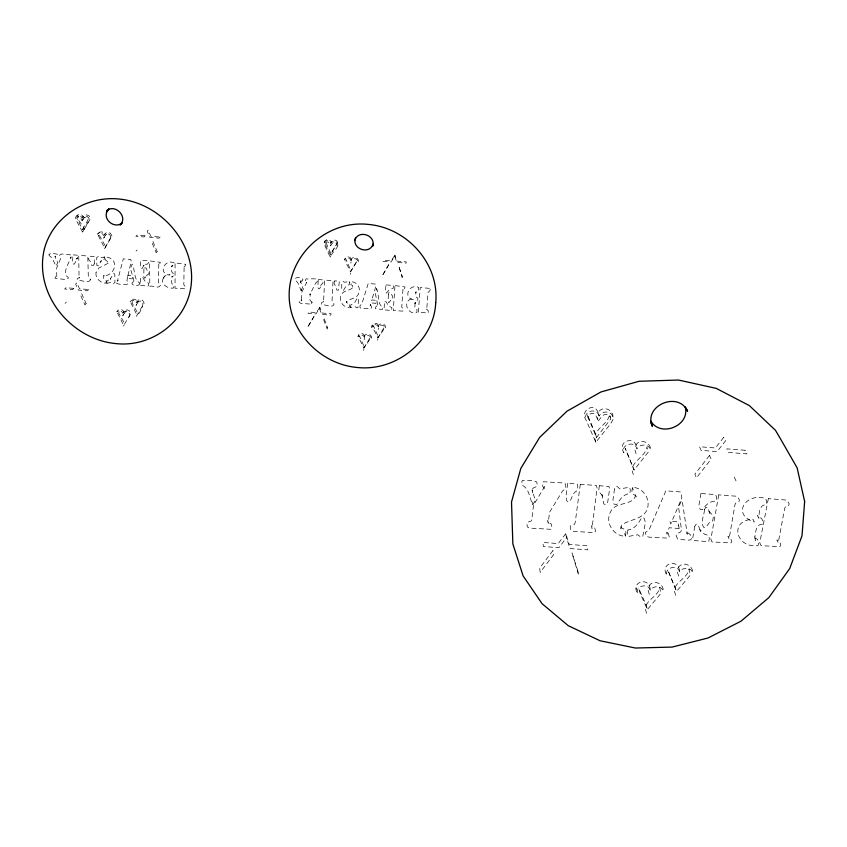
<?xml version="1.0" encoding="UTF-8"?>
<svg xmlns="http://www.w3.org/2000/svg" width="847" height="847" viewBox="0 0 847 847"><rect width="100%" height="100%" fill="white"/><g stroke="black" fill="none" stroke-linecap="round" stroke-linejoin="round"><path stroke-width="0.64" stroke-dasharray="4.24 3.18" d="M349.79 281.649L349.451 284.476L346.01 286.117L343.459 290.405L341.997 290.193C341.606 288.88 341.076 278.716 344.401 282.22L349.79 281.649L349.557 282.517M350.584 307.715L350.923 304.793L354.522 302.845L357.275 298.155L358.63 298.398L357.974 307.683L356.82 307.874L355.401 306.783L350.584 307.715L350.806 306.794M330.743 253.444L325.788 242.083L325.576 244.963L330.341 254.629L336.958 243.714L330.341 254.629M337.762 245.482L337.858 244.899A3.748 3.61 29 0 0 330.722 243.258L330.277 242.306A3.43 3.293 29.9 0 0 323.988 243.841L330.192 257.117C331.505 252.3 341.563 246.35 336.778 240.844C334.607 239.034 331.082 240.474 330.722 243.258M632.455 487.353L631.883 491.144L632.656 493.79L635.843 495.791L636.531 497.168L635.737 494.51C634.234 506.21 615.176 501.075 610.613 511.747C604.684 522.228 613.397 536.257 625.414 536.236L625.965 532.572L625.224 529.788L621.01 527.565L620.184 526.072L620.904 528.835L621.677 524.949C630.115 518.819 645.996 519.455 647.944 506.347C649.321 496.945 642.259 487.533 632.455 487.353L633.228 489.99M394.723 256.27L394.914 255.074L397.042 261.183L406.274 261.914L406.115 263.121L396.851 262.39L394.723 256.27L391.102 261.935L383.066 261.3L383.299 260.093L391.303 260.728L394.914 255.074M377.857 337.879L384.305 327.207L383.193 330.33L377.857 337.879L373.347 328.678L373.432 325.65L378.101 336.46M377.677 340.25L377.921 338.821M378.196 329.525L378.429 328.128M378.387 327.069C378.397 321.627 387.407 323.66 385.332 328.636C385.427 324.994 379.869 323.745 378.387 327.069C377.593 323.586 371.844 323.925 371.812 327.62C370.922 323.279 377.423 321.447 378.63 325.672M372.077 326.233L372.257 325.227M376.449 289.568L376.619 288.689C379.572 294.195 376.661 303.777 382.833 307.345L382.41 309.462L375.454 308.7L375.75 306.868L378.058 304.835L377.889 305.746L375.274 293.168L376.619 288.689M363.839 348.032L370.266 337.392L369.123 340.526L363.839 348.032L359.297 338.885L359.424 335.846L364.125 346.592M363.67 350.383L363.956 348.932M364.326 337.286C364.57 331.421 373.813 334.353 371.155 339.393C371.992 335.55 365.883 333.707 364.326 337.286C363.596 334.353 359.001 333.919 357.953 336.841C357.741 332.956 363.681 332.193 364.602 335.867M364.136 339.732L364.422 338.302M128.003 275.508L131.232 261.225L130.745 259.436L123.281 258.843L117.405 281.257L118.135 280.389C110.989 284.73 124.784 284.687 127.368 284.179L128.405 282.654L126.912 280.643L127.516 277.583L126.796 278.441L131.952 278.843L132.661 277.985L132.132 275.826L128.003 275.508L127.283 276.366M350.362 274.28L350.69 273.041M350.52 271.823L357.106 260.95L350.52 271.823L345.841 262.242L346 259.33L350.859 270.585M350.785 263.121L351.124 261.914M350.965 260.558C351.537 254.841 360.589 257.795 357.963 262.771C358.853 258.801 352.553 256.789 350.965 260.558C350.245 257.509 345.491 257.033 344.443 260.103C344.56 256.239 350.383 255.635 351.304 259.362M319.414 308.477L319.848 307.143L322.072 313.051L331.156 313.761L330.764 315.116L321.648 314.406L319.414 308.477L315.984 313.962L308.075 313.337L308.541 311.992L316.418 312.607L319.848 307.143M330.192 257.117L330.595 255.932M311.908 302.718L311.855 301.67C308.213 300.929 310.637 296.281 310.161 293.793L309.843 294.692L315.571 283.12L317.096 281.776C319.181 276.63 308.456 279.965 306.18 278.758L305.365 280.336L306.678 282.242L306.434 283.099L306.762 282.231L301.754 292.31L301.447 300.018L299.658 300.717L299.076 302.231L300.674 303.311L310.066 304.052L311.738 303.226M311.601 303.628L312.045 302.315M325.375 243.227A2.139 2.054 29.9 0 1 328.742 242.411L330.552 245.842L330.955 244.677M324.168 242.793C324.454 238.96 330.161 238.356 331.113 242.104M163.249 278.102C160.21 284.497 167.981 288.891 173.55 288.075L174.164 285.333L171.803 283.607L171.655 278.356L172.396 276.122L171.772 276.98L174.122 275.561L174.122 273.708C170.469 273.179 171.232 268.076 172.237 265.566L171.613 266.403L174.196 264.836L174.196 262.866C164.699 258.409 157.648 273.549 169.315 275.159L169.94 274.301L167.388 274.724L164.689 276.164L163.249 278.102L163.884 277.234M300.611 281.659L302.379 280.77L302.93 279.341C301.776 277.244 295.381 276.355 294.957 279.605L297.9 282.887L301.108 290.574L301.437 289.685M128.935 317.138C132.079 313.729 126.129 309.039 123.302 312.363L125.134 310.362L127.198 309.907L129.273 310.68L130.862 313.454L123.111 326.487L124.149 325.11M301.108 290.574L302.559 287.451L300.621 281.659M82.106 220.675L84.848 216.917L82.106 220.675L80.041 217.203A2.234 2.001 41 0 0 76.728 218.028L82.551 229.569L83.758 228.468C83.482 224.476 75.669 220.008 78.686 215.921L77.458 216.991M82.551 229.569L88.077 219.691A2.573 2.308 40.9 0 0 83.641 217.986M82.593 232.089L89.348 219.722A3.907 3.515 40.9 0 0 82.085 218.06L81.566 217.097A3.579 3.208 41 0 0 75.383 218.653L82.593 232.089L90.534 218.642L88.871 215.699L86.722 214.884L84.615 215.36L82.614 217.128M532.805 504.653L535.346 500.503L532.107 489.831L532.445 492.467L532.297 489.725L533.07 488.116L536.712 486.464L537.22 485.416L536.786 482.007L533.546 480.683L522.599 480.313L521.805 481.647L522.334 485.31C529.576 488.878 529.407 498.311 532.805 504.653L532.467 501.975M330.552 245.842L332.278 243.195A2.467 2.372 29 0 1 336.577 244.868M164.043 277.022L164.689 276.164M565.764 533.642L558.237 543.594L542.842 542.419L543.393 546.516L558.893 547.691L566.474 537.686L565.764 533.642L569.269 544.43L587.013 545.775L587.85 549.883L569.989 548.528L566.474 537.686M598.162 412.553C594.245 401.594 579.517 410.859 586.05 419.996L595.822 442.261L610.634 423.754L613.196 419.138A7.528 6.882 -14.9 0 0 607.786 412.193A7.528 6.882 -14.9 0 0 599.104 415.983L598.162 412.553C602.122 405.395 613.239 409.048 613.016 417.063M598.353 420.895L602.259 415.856A4.944 4.521 -14.9 0 1 610.634 419.074L596.51 437.56L588.03 417.158A4.288 3.928 -14 0 1 595.25 414.352L598.353 420.895L597.421 417.444M635.716 445.236C639.866 438.1 650.655 441.965 650.665 449.895C649.024 443.701 639.75 443.51 636.891 448.836C635.07 440.091 620.311 444.569 623.911 452.764C616.224 440.842 636.256 434.617 636.891 448.836M596.51 437.56L595.6 434.013C598.734 427.015 608.877 422.261 609.501 414.268L610.518 417.709M632.921 466.263C636.118 459.381 646.197 454.797 646.928 446.92L648.177 452.234L634.075 469.979L625.213 448.37L634.075 469.979M648.95 585.933C653.27 579.083 663.868 583.308 663.307 591.227C661.623 585.499 652.995 585.415 650.157 590.232C648.4 582.302 634.498 586.145 637.738 593.8C629.533 581.476 650.464 575.971 650.157 590.232M678.182 567.628C682.587 560.714 692.994 564.991 692.804 572.847C691.152 567.024 682.417 566.992 679.569 571.852C677.833 563.795 663.826 567.755 667.034 575.462C658.839 563.393 679.315 557.442 679.569 571.852M646.197 605.129C649.278 598.808 658.881 594.785 659.665 587.49L660.935 593.355L647.383 609.522L640.046 593.091L638.913 588.771L646.197 605.129L647.383 609.522M675.218 587.066C678.383 580.661 688.082 576.595 688.95 569.205L690.39 575.007L676.584 591.386L668.039 570.507L676.584 591.386M136.039 251.167L137.066 249.992M106.807 283.3L106.775 281.278L110.999 278.43L110.237 279.298L113.403 273.687L114.779 273.93L114.959 282.4L113.445 283.597L111.56 282.358L106.807 283.3L107.569 282.432M65.092 303.385L66.331 302.072M103.895 257.795L104.668 256.98L104.71 258.96L100.613 261.437L101.396 260.611L98.368 265.789L96.897 265.577L96.643 257.668L98.167 256.556L99.84 257.837L104.668 256.98M99.438 232.332L97.543 234.174C99.226 231.93 102.879 233.084 103.662 235.572L104.795 234.439C104.012 231.972 100.37 230.808 98.697 233.052M82.085 218.06L83.292 216.98C82.381 214.175 78.379 213.402 76.654 215.921M136.642 301.998C148.49 297.212 140.528 313.316 136.388 316.227L144.17 303.141L142.582 300.346L140.507 299.563L138.442 300.029L136.113 302.877C135.329 300.463 131.783 299.393 130.12 301.532C131.338 298.366 136.049 298.292 137.119 301.564M679.178 528.517L669.13 527.745L667.076 534.288L666.166 531.503L668.198 533.187L669.257 536.966L668.41 538.152L648.707 537.125L646.229 535.992L645.34 532.456L648.834 530.021L649.755 528.306L665.858 490.815L680.469 491.938L681.454 494.584L681.835 497.888L670.771 523.975L669.839 521.223L677.875 521.837L679.178 528.517L678.203 525.743M734.254 477.147L736.043 480.927M595.6 434.013L587.204 414.225L588.474 419.191M599.104 415.983L598.363 414.172A6.871 6.3 -14 0 0 590.92 411.134A6.871 6.3 -14 0 0 585.457 417.073L585.563 418.122M677.356 572.053L678.743 576.299M634.922 450.022L636.086 453.653M674.445 591.301L675.8 595.642M632.19 470.847L633.323 474.585M648.177 590.306L649.374 594.626M645.478 609.311L646.653 613.726M624.673 533.451L625.414 536.236M636.192 587.807L636.616 589.48M594.901 438.693L595.822 442.261M98.337 235.551L104.065 246.964L105.187 245.81L99.798 236.144L99.766 233.836L98.337 235.551M175.075 263.819L175.043 288.192L184.731 288.711L185.684 287.186L183.82 284.73L184.127 266L183.524 266.837L185.006 266.149L185.705 264.317L175.7 262.983L175.075 263.819M117.574 313.199L123.111 324.105L124.149 322.728L118.929 313.506L118.908 311.304L117.574 313.199M130.883 302.855L136.399 313.824L137.394 312.479L132.206 303.194L132.185 300.981L130.883 302.855M318.186 280.431L317.858 287.715L318.896 288.954L320.102 287.948L321.108 284.486L320.812 285.365L322.94 282.972L323.332 279.944L318.483 279.563L318.186 280.431M324.57 280.939L323.586 301.754L323.872 300.854L323.554 301.818L321.744 302.453L321.648 304.751C324.899 303.999 332.892 308.816 334.12 304.052L331.992 301.49L333.03 280.717L324.856 280.071L324.57 280.939M334.247 281.702L334.142 283.861L336.026 286.561L336.831 290.076L338.377 290.172L339.351 281.215L334.512 280.833L334.247 281.702M349.536 304.687L349.197 307.599C342.971 307.44 338.313 300.516 341.33 294.883C343.416 289.896 350.277 291.082 353.157 287.207L352.934 288.086L352.596 285.661L350.902 284.592L351.24 281.67C356.492 281.871 360.737 287.186 359.054 292.31C358.101 298.483 350.563 298.208 346.794 301.458L346.455 302.548L346.688 301.638L347.302 303.48L349.536 304.687M754.878 536.723L755.344 540.513L754.052 537.707L757.514 539.264L758.827 542.08L758.171 545.447C736.678 549.184 728.081 520.291 753.004 519.264L754.306 522.017C731.109 514.711 745.815 492.287 765.413 498.438L766.779 501.117L766.08 504.738C759.251 504.568 759.039 513.441 758.87 518.269L757.546 515.537L759.473 517.718L761.485 518.205L762.819 520.947L762.162 524.325C755.651 524.06 755.842 532.297 754.878 536.723M430.181 289.314L429.895 290.786L428.063 292.363L426.676 310.013L426.74 309.091L428.286 310.902L428.243 312.818L418.323 312.564L420.228 287.599L428.878 288.287L430.181 289.314M384.432 303.66L384.019 309.864L391.632 310.468L391.896 307.652L388.466 305.915L386.168 301.776L384.845 301.754L384.432 303.66M385.861 285.778L385.449 292.067L386.296 293.178L389.546 289.462L393.146 288.446L393.421 285.481L386.01 284.899L385.861 285.778M388.466 294.544L388.011 301.278L388.815 302.803L390.943 300.018L392.5 299.266L392.775 296.323L389.641 292.236L388.805 292.617L388.466 294.544M394.924 286.498L393.273 310.595L402.907 311.114L403.288 308.933L401.722 307.122L402.981 289.483L402.865 290.373L404.675 288.795L404.951 286.932L395.051 285.608L394.924 286.498M96.007 272.565C95.118 278.091 100.137 282.803 105.409 283.194L106.171 282.316L106.14 280.293L103.26 278.25L104.117 275.201L103.355 276.058C115.414 275.54 119.956 258.78 106.129 257.001L105.356 257.827L105.399 259.891L107.633 261.734L107.336 264.137L108.098 263.301L98.76 268.086L96.007 272.565M415.062 302.781L414.829 307.969L417.063 309.684L416.84 312.448C406.412 315.645 401.902 298.631 413.654 298.779L413.569 299.69C402.304 297.858 409.461 282.972 418.746 287.482L418.513 290.32L416.502 291.04L415.792 292.818L415.877 291.929L415.739 296.746L417.878 298.197L417.656 300.929L415.877 301.479L414.977 303.702L415.062 302.781M110.893 237.213L104.086 249.463L112.005 236.08L110.364 233.179L108.236 232.364L106.129 232.84L104.192 234.651C106.351 232.142 110.735 234.079 110.893 237.213M143.895 268.912L143.831 276.778L144.742 278.324L147.346 274.64L146.669 275.497L148.85 273.888L148.839 271.823L147.24 270.606L146.076 268.001L144.89 267.758L143.895 268.912M533.504 505.183L531.831 519.327L531.08 521.096L527.427 522.26L526.866 523.382L527.321 526.972L530.18 528.126L550.963 529.311L552.064 528.03L551.355 524.081L548.094 522.398L547.776 520.545L548.178 523.287L549.544 512.297L562.609 490.9L565.86 488.412L565.68 484.113L563.213 482.949L543.403 481.731L542.324 483.055L542.863 486.633L545.044 489.227L544.642 486.602L533.504 505.183M567.723 483.298L565.987 496.766L566.876 501.022L568.348 501.731L569.925 501.308C572.18 497.687 572.72 492.372 577.294 490.657L577.823 486.644L577.273 484.029L567.723 483.298M402.293 276.302L402.134 277.551L398.704 265.969L402.293 276.302M580.29 484.262L575.198 522.631L574.414 524.399L570.751 525.553L570.169 526.675L570.804 530.211L573.684 531.429L594.541 532.572L595.536 531.334L594.658 527.374L591.407 525.691L592.011 528.454L597.04 488.116L596.415 485.5L580.29 484.262M599.358 485.723L598.808 489.714L599.443 492.351L601.783 494.839L602.746 497.39L602.101 494.733L603.795 503.891L605.224 504.547L606.844 504.071L607.67 502.578L609.586 489.079L608.908 486.453L599.358 485.723M75.775 261.384L74.409 264.084L72.853 263.936L71.91 255.021L61.757 253.984L59.555 255.18L60.73 258.399L56.728 267.726L56.749 276.503L57.628 275.646L55.87 276.291L54.928 278.229L65.939 279.605L68.289 278.314L68.162 277.255C61.302 273.56 69.539 262.432 70.735 257.604L71.074 257.043L70.227 257.859L73.149 254.883L78.03 255.265L78.093 257.446L76.505 258.759L77.342 257.933L75.775 261.384M614.52 489.015L612.963 499.868L614.022 504.145L616.881 504.547C619.686 499.539 623.434 494.15 629.787 493.568L630.327 489.926L629.554 487.3L619.718 488.846L617.537 486.729L615.928 486.58L614.52 489.015M49.031 254.428L49.158 255.434L52.165 258.187L55.944 265.969L57.787 262.866L55.701 258.494L55.669 256.122L54.79 256.948L57.374 255.222L57.448 254.216L51.127 253.137L49.031 254.428M627.945 530L627.394 533.652L628.146 536.447L637.802 534.775L640.427 536.776L642.746 536.437L645.403 522.631L644.239 518.3L642.905 517.528L641.603 517.845C638.606 523.192 634.615 529.227 627.945 530M370.33 304.507L371.589 307.016L371.039 308.594C368.763 307.577 358.059 310.828 360.07 305.598L361.891 303.84L368.223 283.491L375.634 284.084L375.983 285.852L371.537 300.865L371.717 299.954L375.814 300.283L376.004 303.321L370.891 302.919L370.15 305.418L370.33 304.507M388.741 264.74L382.124 275.974L388.741 264.74M694.752 526.421L692.804 537.75L693.831 540.555L708.748 541.688L709.363 538.226L708.261 535.42L704.577 534.235L699.813 529.597L700.871 532.371L698.076 524.632L696.086 524.24L694.752 526.421M700.935 493.505L698.934 505.108L700.183 509.312L702.692 509.672C705.456 504.833 710.114 500.905 715.99 501.138L716.668 497.284L715.524 494.616L700.935 493.505M704.418 509.693C704.45 515.41 699.876 522.207 703.815 527.427L706.017 527.279L709.394 522.514L712.613 521.138L713.29 517.369L712.158 514.637L708.77 511.101L709.871 513.811L707.986 507.671L705.731 507.226L704.418 509.693M718.743 494.87L710.866 539.126L711.967 541.932L730.908 542.938L731.84 541.752L730.485 537.824L727.901 536.172L729.076 538.978L734.942 504.759L735.683 503.107L738.87 501.858L739.389 500.016L737.716 496.766L735.789 496.173L718.743 494.87M140.613 278.187L140.475 285.471L148.14 286.074L148.797 283.29L145.239 281.532L142.624 277.34L141.576 277.128L140.613 278.187M768.345 498.661L759.748 542.842L761.072 545.669L779.992 546.664L780.807 544.367L779.399 541.551L776.837 539.899L778.234 542.715L784.64 508.56L785.413 506.919L788.61 505.659L789.171 503.827L787.287 500.566L785.37 499.974L768.345 498.661M139.903 283.47C138.368 288.086 127.061 284.126 134.461 281.373L133.762 282.242L133.868 280.368L130.459 268.573L132.079 264.095C135.435 269.674 133.297 279.436 139.691 282.983L139.903 283.47M90.65 279.658C88.321 284.02 81.354 279.817 77.596 280.304L77.088 279.521C76.802 278.102 81.344 276.62 79.067 278.261L78.739 256.207L79.565 255.392L87.802 256.038L88.321 277.064L90.65 279.658M160.496 285.195C158.982 289.42 152.788 285.143 149.792 286.201L149.644 261.808L150.321 260.982L160.337 262.305L159.596 264.137L158.114 264.836L158.77 263.999L158.611 282.75L160.496 285.195M327.567 327.694L327.175 329.091L323.395 319.054L323.808 317.689L327.567 327.694M301.447 300.018L301.13 300.981L301.468 300.071M313.993 316.492L307.472 327.545L313.993 316.492M94.345 263.893L93.265 265.545L91.709 265.45L90.64 261.892L88.554 259.161L88.501 256.98L89.306 256.154L94.186 256.546L94.345 263.893M300.95 280.791L300.283 282.527L300.95 280.791M691.713 538.512L690.707 539.814L688.526 540.153L679.421 539.465L677.515 538.914L676.15 535.569L676.562 533.917L680.67 531.895L681.486 530.201L678.616 507.099L681.581 500.471L682.576 503.15L687.277 534.266L686.271 531.471L690.443 534.828L691.713 538.512M143.99 265.227L142.095 268.467L140.803 268.277L140.517 261.088L141.216 260.262L148.67 260.844L148.013 263.788L144.488 264.815L143.302 266.064L143.99 265.227M105.219 235.508L103.673 238.155L106.351 234.375L105.219 235.508M124.297 313.168L122.783 315.698L125.345 311.823L124.297 313.168M137.638 302.813L136.102 305.365L138.643 301.5L137.638 302.813M552.9 550.635L539.677 568.125L540.206 572.339L553.525 554.774L552.9 550.635M123.831 311.887L122.783 313.231C121.989 310.828 118.464 309.769 116.812 311.897C118.029 308.732 122.73 308.604 123.831 311.887M709.5 455.485L694.879 474.129L696.425 477.877L711.141 459.148L709.5 455.485M723.719 437.348L715.397 447.968L699.516 446.74L701.104 450.36L717.081 451.589L725.466 440.916L723.719 437.348M157.161 251.58L156.208 252.755L151.814 242.263L152.788 241.12L157.161 251.58M160.072 237.012L159.12 238.155L149.781 237.414L147.198 231.21L148.183 230.098L150.766 236.281L160.072 237.012M86.119 303.618L84.944 304.941L80.412 294.788L81.598 293.486L86.119 303.618M144.985 235.815L143.99 236.948L135.891 236.302L136.918 235.18L144.985 235.815M88.67 289.515L87.506 290.807L78.316 290.076L75.637 284.084L76.844 282.813L79.512 288.795L88.67 289.515M73.816 288.351L72.609 289.632L64.637 289.007L65.875 287.726L73.816 288.351M745.074 450.265L726.768 448.846L728.526 452.467L746.948 453.897L745.074 450.265M577.866 571.005L572 552.858L578.639 575.24L577.866 571.005"/><path stroke-width="1.27" d="M355.465 237.996C351.452 248.88 369.536 255.222 373.061 244.105L372.532 246.445C376.64 235.466 358.323 229.039 354.819 240.294M650.93 421.181C660.755 437.91 690.676 425.49 685.107 406.666M686.049 407.936L687.584 411.367C678.616 390.742 643.265 405.427 652.317 426.306L651.025 422.801M435.729 302.707C433.96 341.796 395.591 371.589 357.402 367.503C319.615 364.263 287.324 330.224 289.229 291.77C291.167 252.131 328.816 219.913 368.403 224.423C406.952 227.79 439.477 263.555 435.729 302.707M804.65 501.498L802.003 535.855L789.69 568.591L768.832 597.622L740.998 621.19L708.071 637.982L672.158 647.076L635.441 648.029L600.11 640.777L568.326 625.732L542.069 603.689L523.107 575.896L512.859 543.965L511.514 502.017L520.81 468.444L539.655 437.401L566.971 411.208L600.925 391.97L639.062 381.277L678.511 380.038L716.223 388.371L749.341 405.586L775.428 430.255L779.663 437.401L797.133 467.862L804.65 501.498M44.457 248.626C33.255 293.898 71.233 339.785 116.367 343.638C148.066 347.005 179.405 326.614 188.87 296.154C202.317 250.67 164.202 202.931 118.442 198.971C86.034 195.795 53.086 216.8 44.457 248.626M106.489 212.724C104.139 221.173 115.563 228.859 122.222 222.814L120.052 225.016C128.543 217.065 114.927 203.132 106.553 210.914L108.829 208.796L106.489 212.724"/></g></svg>
